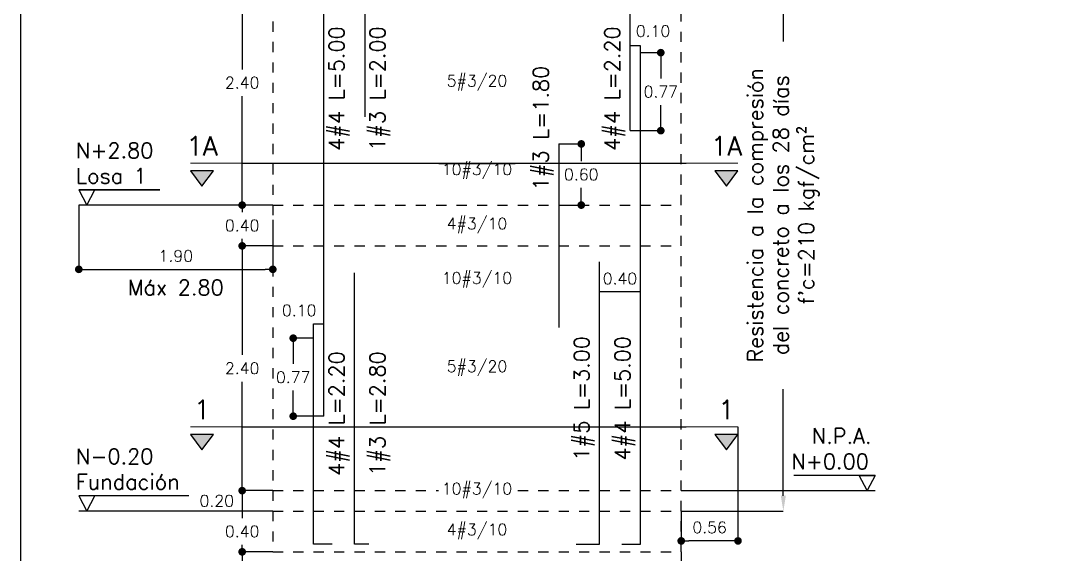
# Model space of a CAD drawing. Header units: millimetres. Extents: x 22.8 to 41.6, y 25.5 to 43.1.
# Drawn here: x 22.83 to 33, y 31.41 to 36.64 of the extents above; entities that cross this region are included whole.
import ezdxf
from ezdxf.enums import TextEntityAlignment as Align

# ---------------------------------------------------------------- set-up
doc = ezdxf.new("R2010")
doc.units = ezdxf.units.MM
doc.header["$LTSCALE"] = 0.01
doc.linetypes.add('DASHED2', pattern=[0.375, 0.25, -0.125])
for name, color, linetype in [('FC_BORDE COLUMNA', 6, 'DASHED2'), ('FC_COTAS', 1, 'Continuous'), ('FC_COTAS @ 75', 1, 'Continuous'), ('FC_INDICACIONES', 30, 'Continuous'), ('FC_INDICACIONES @ 75', 30, 'Continuous'), ('FC_PROYECCION', 6, 'DASHED2'), ('FC_R-140', 2, 'Continuous'), ('FC_R-60 @ 75', 11, 'Continuous'), ('FC_R-80', 11, 'Continuous'), ('FC_R-80 @ 75', 11, 'Continuous'), ('FC_REFUERZO', 5, 'Continuous')]:
    doc.layers.add(name, color=color, linetype=linetype)
doc.layers.add('FC_CAJON COLUMNAS', color=230, linetype='Continuous', plot=False)
doc.layers.add('FC_DEFPOINTS', color=250, linetype='Continuous', plot=False)
doc.styles.add('FC_TEXT', font='romans.shx', dxfattribs={"height": 0.002})
doc.styles.add('FC_TEXT1', font='romans.shx')
doc.dimstyles.new('FC_COTAS', dxfattribs={"dimtxt": 0.0015, "dimasz": 0.001, "dimexe": 0, "dimexo": 0, "dimgap": 0.001, "dimtad": 1, "dimtih": 1, "dimtoh": 1, "dimzin": 0, "dimdsep": 46, "dimtxsty": 'FC_TEXT1', "dimblk": 'DOT', "dimcen": 0.09, "dimclrd": 256, "dimclre": 256, "dimclrt": 256, "dimadec": 0, "dimazin": 0, "dimtfac": 1, "dimtix": 1, "dimtmove": 2, "dimatfit": 3, "dimfxl": 1.002, "dimtolj": 1, "dimtzin": 0, "dimlwd": -1, "dimarcsym": 0})

# ---------------------------------------------------------------- blocks, each defined once
blk = doc.blocks.new('_Dot')
at = {"color": 0, "linetype": 'ByBlock', "lineweight": -2}
blk.add_line((-0.5, 0), (-1, 0), dxfattribs=at)
at = {"color": 0, "linetype": 'ByBlock', "const_width": 0.5}
blk.add_lwpolyline([(-0.25, 0, 1), (0.25, 0, 1)], format="xyb", close=True, dxfattribs=at)
blk = doc.blocks.new('*D6')
at = {"layer": 'Defpoints', "color": 0, "ltscale": 0.6, "transparency": 16777216}
for p in [(24.999, 34.434), (25.299, 34.434), (25.299, 32.034)]:
    blk.add_point(p, dxfattribs=at)
at = {"layer": 'FC_COTAS', "lineweight": -2, "ltscale": 0.6, "transparency": 16777216}
for p, q in [((25.299, 34.434), (24.999, 34.434)), ((25.299, 32.034), (24.999, 32.034))]:
    blk.add_line(p, q, dxfattribs=at)
at = {"layer": 'FC_COTAS', "ltscale": 0.6, "transparency": 16777216}
for p, q in [((24.999, 34.359), (24.999, 33.365)), ((24.999, 32.109), (24.999, 33.102))]:
    blk.add_line(p, q, dxfattribs=at)
at = {"layer": 'FC_COTAS', "ltscale": 0.6, "transparency": 16777216, "xscale": 0.075, "yscale": 0.075, "zscale": 0.075}
for p, rotation in [((24.999, 34.434), 90), ((24.999, 32.034), 270)]:
    blk.add_blockref('_Dot', p, dxfattribs=dict(at, rotation=rotation))
at = {"layer": 'FC_COTAS', "ltscale": 0.6, "transparency": 16777216, "insert": (24.999, 33.234), "char_height": 0.1125, "attachment_point": 5, "style": 'FC_TEXT1'}
blk.add_mtext('\\A1;2.40', dxfattribs=at)
blk = doc.blocks.new('*D7')
at = {"layer": 'Defpoints', "color": 0, "ltscale": 0.6, "transparency": 16777216}
for p in [(24.999, 34.834), (25.299, 34.834), (25.299, 34.434)]:
    blk.add_point(p, dxfattribs=at)
at = {"layer": 'FC_COTAS', "lineweight": -2, "ltscale": 0.6, "transparency": 16777216}
for p, q in [((25.299, 34.834), (24.999, 34.834)), ((25.299, 34.434), (24.999, 34.434))]:
    blk.add_line(p, q, dxfattribs=at)
at = {"layer": 'FC_COTAS', "ltscale": 0.6, "transparency": 16777216}
for p, q in [((24.999, 34.834), (24.999, 34.765)), ((24.999, 34.434), (24.999, 34.502))]:
    blk.add_line(p, q, dxfattribs=at)
at = {"layer": 'FC_COTAS', "ltscale": 0.6, "transparency": 16777216, "insert": (24.999, 34.634), "char_height": 0.1125, "attachment_point": 5, "style": 'FC_TEXT1'}
blk.add_mtext('\\A1;0.40', dxfattribs=at)
blk = doc.blocks.new('*D8')
at = {"layer": 'Defpoints', "color": 0, "ltscale": 0.6, "transparency": 16777216}
for p in [(24.999, 37.234), (25.299, 37.234), (25.299, 34.834)]:
    blk.add_point(p, dxfattribs=at)
at = {"layer": 'FC_COTAS', "lineweight": -2, "ltscale": 0.6, "transparency": 16777216}
for p, q in [((25.299, 37.234), (24.999, 37.234)), ((25.299, 34.834), (24.999, 34.834))]:
    blk.add_line(p, q, dxfattribs=at)
at = {"layer": 'FC_COTAS', "ltscale": 0.6, "transparency": 16777216}
for p, q in [((24.999, 37.159), (24.999, 36.165)), ((24.999, 34.909), (24.999, 35.902))]:
    blk.add_line(p, q, dxfattribs=at)
at = {"layer": 'FC_COTAS', "ltscale": 0.6, "transparency": 16777216, "xscale": 0.075, "yscale": 0.075, "zscale": 0.075}
for p, rotation in [((24.999, 37.234), 90), ((24.999, 34.834), 270)]:
    blk.add_blockref('_Dot', p, dxfattribs=dict(at, rotation=rotation))
at = {"layer": 'FC_COTAS', "ltscale": 0.6, "transparency": 16777216, "insert": (24.999, 36.034), "char_height": 0.1125, "attachment_point": 5, "style": 'FC_TEXT1'}
blk.add_mtext('\\A1;2.40', dxfattribs=at)
blk = doc.blocks.new('*D10')
at = {"layer": 'Defpoints', "color": 0, "ltscale": 0.6, "transparency": 16777216}
for p in [(25.299, 32.034), (24.999, 31.834), (25.299, 31.834)]:
    blk.add_point(p, dxfattribs=at)
at = {"layer": 'FC_COTAS', "lineweight": -2, "ltscale": 0.6, "transparency": 16777216}
for p, q in [((25.299, 32.034), (24.999, 32.034)), ((25.299, 31.834), (24.999, 31.834))]:
    blk.add_line(p, q, dxfattribs=at)
at = {"layer": 'FC_COTAS', "ltscale": 0.6, "transparency": 16777216}
blk.add_line((24.999, 32.034), (24.999, 31.834), dxfattribs=at)
at = {"layer": 'FC_COTAS', "ltscale": 0.6, "transparency": 16777216, "insert": (24.75, 31.934), "char_height": 0.1125, "attachment_point": 5, "style": 'FC_TEXT1'}
blk.add_mtext('\\A1;0.20', dxfattribs=at)
blk = doc.blocks.new('*D11')
at = {"layer": 'Defpoints', "color": 0, "ltscale": 0.6, "transparency": 16777216}
for p in [(25.299, 31.834), (24.999, 31.434), (25.299, 31.434)]:
    blk.add_point(p, dxfattribs=at)
at = {"layer": 'FC_COTAS', "lineweight": -2, "ltscale": 0.6, "transparency": 16777216}
for p, q in [((25.299, 31.834), (24.999, 31.834)), ((25.299, 31.434), (24.999, 31.434))]:
    blk.add_line(p, q, dxfattribs=at)
at = {"layer": 'FC_COTAS', "ltscale": 0.6, "transparency": 16777216}
for p, q in [((24.999, 31.834), (24.999, 31.765)), ((24.999, 31.434), (24.999, 31.502))]:
    blk.add_line(p, q, dxfattribs=at)
at = {"layer": 'FC_COTAS', "ltscale": 0.6, "transparency": 16777216, "insert": (24.999, 31.634), "char_height": 0.1125, "attachment_point": 5, "style": 'FC_TEXT1'}
blk.add_mtext('\\A1;0.40', dxfattribs=at)
blk = doc.blocks.new('*D72')
at = {"layer": 'Defpoints', "color": 0, "ltscale": 0.6, "transparency": 16777216}
for p in [(29.299, 37.634), (30.299, 37.634), (29.299, 31.834)]:
    blk.add_point(p, dxfattribs=at)
at = {"layer": 'FC_COTAS', "lineweight": -2, "ltscale": 0.6, "transparency": 16777216}
for p, q in [((29.299, 37.634), (30.299, 37.634)), ((29.299, 31.834), (30.299, 31.834))]:
    blk.add_line(p, q, dxfattribs=at)
at = {"layer": 'FC_COTAS', "ltscale": 0.6, "transparency": 16777216}
for p, q in [((30.299, 37.484), (30.299, 36.437)), ((30.299, 31.984), (30.299, 33.03))]:
    blk.add_line(p, q, dxfattribs=at)
for points in [[(30.274, 37.484), (30.324, 37.484), (30.299, 37.634)], [(30.274, 31.984), (30.324, 31.984), (30.299, 31.834)]]:
    blk.add_solid(points, dxfattribs=at)
at = {"layer": 'FC_COTAS', "ltscale": 0.6, "transparency": 16777216, "insert": (30.299, 34.734), "char_height": 0.1125, "width": 3.28684, "attachment_point": 5, "rotation": 90, "style": 'FC_TEXT1'}
blk.add_mtext("\\A1;{\\H1.33333x;\\C11;Resistencia a la compresión del concreto a los 28 días\\Pf'c=210 kgf/cm²\\C256; }", dxfattribs=at)
blk = doc.blocks.new('*D12')
at = {"layer": 'Defpoints', "color": 0, "ltscale": 0.6, "transparency": 16777216}
for p in [(25.699, 33.529), (25.499, 32.764), (25.799, 32.764)]:
    blk.add_point(p, dxfattribs=at)
at = {"layer": 'FC_COTAS', "lineweight": -2, "ltscale": 0.6, "transparency": 16777216}
for p, q in [((25.699, 33.529), (25.499, 33.529)), ((25.799, 32.764), (25.499, 32.764))]:
    blk.add_line(p, q, dxfattribs=at)
at = {"layer": 'FC_COTAS', "ltscale": 0.6, "transparency": 16777216}
for p, q in [((25.499, 33.454), (25.499, 33.277)), ((25.499, 32.839), (25.499, 33.015))]:
    blk.add_line(p, q, dxfattribs=at)
at = {"layer": 'FC_COTAS', "ltscale": 0.6, "transparency": 16777216, "xscale": 0.075, "yscale": 0.075, "zscale": 0.075}
for p, rotation in [((25.499, 33.529), 90), ((25.499, 32.764), 270)]:
    blk.add_blockref('_Dot', p, dxfattribs=dict(at, rotation=rotation))
at = {"layer": 'FC_COTAS', "ltscale": 0.6, "transparency": 16777216, "insert": (25.499, 33.146), "char_height": 0.1125, "attachment_point": 5, "style": 'FC_TEXT1'}
blk.add_mtext('\\A1;0.77', dxfattribs=at)
blk = doc.blocks.new('*D13')
at = {"layer": 'Defpoints', "color": 0, "ltscale": 0.6, "transparency": 16777216}
for p in [(28.899, 36.329), (28.799, 35.564), (29.099, 35.564)]:
    blk.add_point(p, dxfattribs=at)
at = {"layer": 'FC_COTAS', "lineweight": -2, "ltscale": 0.6, "transparency": 16777216}
for p, q in [((28.899, 36.329), (29.099, 36.329)), ((28.799, 35.564), (29.099, 35.564))]:
    blk.add_line(p, q, dxfattribs=at)
at = {"layer": 'FC_COTAS', "ltscale": 0.6, "transparency": 16777216}
for p, q in [((29.099, 36.254), (29.099, 36.077)), ((29.099, 35.639), (29.099, 35.815))]:
    blk.add_line(p, q, dxfattribs=at)
at = {"layer": 'FC_COTAS', "ltscale": 0.6, "transparency": 16777216, "xscale": 0.075, "yscale": 0.075, "zscale": 0.075}
for p, rotation in [((29.099, 36.329), 90), ((29.099, 35.564), 270)]:
    blk.add_blockref('_Dot', p, dxfattribs=dict(at, rotation=rotation))
at = {"layer": 'FC_COTAS', "ltscale": 0.6, "transparency": 16777216, "insert": (29.099, 35.946), "char_height": 0.1125, "attachment_point": 5, "style": 'FC_TEXT1'}
blk.add_mtext('\\A1;0.77', dxfattribs=at)
blk = doc.blocks.new('*D14')
at = {"layer": 'Defpoints', "color": 0, "ltscale": 0.6, "transparency": 16777216}
for p in [(28.099, 35.434), (28.099, 34.834), (28.32, 34.834)]:
    blk.add_point(p, dxfattribs=at)
at = {"layer": 'FC_COTAS', "lineweight": -2, "ltscale": 0.6, "transparency": 16777216}
for p, q in [((28.099, 35.434), (28.32, 35.434)), ((28.099, 34.834), (28.32, 34.834))]:
    blk.add_line(p, q, dxfattribs=at)
at = {"layer": 'FC_COTAS', "ltscale": 0.6, "transparency": 16777216}
for p, q in [((28.32, 35.359), (28.32, 35.265)), ((28.32, 34.909), (28.32, 35.002))]:
    blk.add_line(p, q, dxfattribs=at)
at = {"layer": 'FC_COTAS', "ltscale": 0.6, "transparency": 16777216, "xscale": 0.075, "yscale": 0.075, "zscale": 0.075}
for p, rotation in [((28.32, 35.434), 90), ((28.32, 34.834), 270)]:
    blk.add_blockref('_Dot', p, dxfattribs=dict(at, rotation=rotation))
at = {"layer": 'FC_COTAS', "ltscale": 0.6, "transparency": 16777216, "insert": (28.32, 35.134), "char_height": 0.1125, "attachment_point": 5, "style": 'FC_TEXT1'}
blk.add_mtext('\\A1;0.60', dxfattribs=at)
blk = doc.blocks.new('*U15')
at = {"ltscale": 0.9, "const_width": 0.0002}
blk.add_lwpolyline([(-0.01093, 0.002), (-0.02533, 0.002)], dxfattribs=at)
at = {"ltscale": 0.9}
blk.add_lwpolyline([(-0.02429, 0), (-0.02325, 0.002), (-0.02533, 0.002)], close=True, dxfattribs=at)
blk.add_lwpolyline([(0, 0), (-0.02533, 0)], dxfattribs=at)
at = {"layer": 'FC_R-80', "lineweight": 25, "style": 'FC_TEXT1'}
blk.add_attdef('N+00.00_001', (-0.02571, 0.00282), '', height=0.002, dxfattribs=at)
blk = doc.blocks.new('*U16')
at = {"ltscale": 0.9, "const_width": 0.0002}
blk.add_lwpolyline([(-0.01473, 0.002), (-0.02533, 0.002)], dxfattribs=at)
at = {"ltscale": 0.9}
blk.add_lwpolyline([(-0.02429, 0), (-0.02325, 0.002), (-0.02533, 0.002)], close=True, dxfattribs=at)
blk.add_lwpolyline([(0, 0), (-0.02533, 0)], dxfattribs=at)
at = {"layer": 'FC_R-80', "lineweight": 25, "style": 'FC_TEXT1'}
blk.add_attdef('N+00.00_001', (-0.02571, 0.00282), '', height=0.002, dxfattribs=at)
blk = doc.blocks.new('*U17')
h = blk.add_hatch(color=256)
h.dxf.hatch_style = 1
h.paths.add_polyline_path([(-0.02307, -0.0055), (-0.02607, -0.0055), (-0.02457, -0.0075)])
h.paths.add_polyline_path([(0.04542, -0.0055), (0.04242, -0.0055), (0.04392, -0.0075)])
at = {"const_width": 0.00015}
for points in [[(-0.02607, -0.0045), (-0.01932, -0.0045)], [(0.04542, -0.0045), (0.03868, -0.0045)]]:
    blk.add_lwpolyline(points, dxfattribs=at)
for points in [[(-0.02307, -0.0055), (-0.02607, -0.0055), (-0.02457, -0.0075)], [(0.04542, -0.0055), (0.04242, -0.0055), (0.04392, -0.0075)]]:
    blk.add_lwpolyline(points, close=True)
at = {"layer": 'FC_DEFPOINTS', "transparency": 33554457}
blk.add_lwpolyline([(-0.01932, -0.0045), (0.03868, -0.0045)], dxfattribs=at)
at = {"layer": 'FC_DEFPOINTS', "ltscale": 1.5, "transparency": 33554457}
blk.add_lwpolyline([(-0.01932, -0.0045), (0.03868, -0.0045)], dxfattribs=at)
at = {"layer": 'FC_R-140', "style": 'FC_TEXT1'}
for tag, p in [('X', (-0.02457, -0.00225)), ("X'", (0.04392, -0.00225))]:
    blk.add_attdef(tag, text='', height=0.0025, dxfattribs=at).set_placement(p, align=Align.MIDDLE_CENTER)
blk = doc.blocks.new('*D32')
at = {"layer": 'Defpoints', "color": 0, "ltscale": 0.6, "transparency": 16777216}
for p in [(25.299, 31.434), (24.999, 30.434), (25.299, 30.434)]:
    blk.add_point(p, dxfattribs=at)
at = {"layer": 'FC_INDICACIONES', "lineweight": -2, "ltscale": 0.6, "transparency": 16777216}
for p, q in [((25.299, 31.434), (24.999, 31.434)), ((25.299, 30.434), (24.999, 30.434))]:
    blk.add_line(p, q, dxfattribs=at)
at = {"layer": 'FC_INDICACIONES', "ltscale": 0.6, "transparency": 16777216}
for p, q in [((24.999, 31.359), (24.999, 31.065)), ((24.999, 30.509), (24.999, 30.802))]:
    blk.add_line(p, q, dxfattribs=at)
at = {"layer": 'FC_INDICACIONES', "ltscale": 0.6, "transparency": 16777216, "xscale": 0.075, "yscale": 0.075, "zscale": 0.075}
for p, rotation in [((24.999, 31.434), 90), ((24.999, 30.434), 270)]:
    blk.add_blockref('_Dot', p, dxfattribs=dict(at, rotation=rotation))
at = {"layer": 'FC_INDICACIONES', "ltscale": 0.6, "transparency": 16777216, "insert": (24.999, 30.934), "char_height": 0.1125, "attachment_point": 5, "style": 'FC_TEXT1'}
blk.add_mtext('\\A1;1.00', dxfattribs=at)
blk = doc.blocks.new('*D33')
at = {"layer": 'Defpoints', "color": 0, "ltscale": 0.6, "transparency": 16777216}
for p in [(28.499, 33.982), (28.499, 33.796), (28.899, 33.796)]:
    blk.add_point(p, dxfattribs=at)
at = {"layer": 'FC_INDICACIONES', "lineweight": -2, "ltscale": 0.6, "transparency": 16777216}
for p, q in [((28.499, 33.796), (28.499, 33.982)), ((28.899, 33.796), (28.899, 33.982))]:
    blk.add_line(p, q, dxfattribs=at)
at = {"layer": 'FC_INDICACIONES', "ltscale": 0.6, "transparency": 16777216}
blk.add_line((28.899, 33.982), (28.499, 33.982), dxfattribs=at)
at = {"layer": 'FC_INDICACIONES', "ltscale": 0.6, "transparency": 16777216, "insert": (28.699, 34.114), "char_height": 0.1125, "attachment_point": 5, "style": 'FC_TEXT1'}
blk.add_mtext('\\A1;0.40', dxfattribs=at)
blk = doc.blocks.new('*D35')
at = {"layer": 'Defpoints', "color": 0, "ltscale": 0.6, "transparency": 16777216}
for p in [(23.399, 34.834), (25.299, 34.688), (25.299, 34.204)]:
    blk.add_point(p, dxfattribs=at)
at = {"layer": 'FC_INDICACIONES', "lineweight": -2, "ltscale": 0.6, "transparency": 16777216}
for p, q in [((23.399, 34.834), (23.399, 34.204)), ((25.299, 34.688), (25.299, 34.204))]:
    blk.add_line(p, q, dxfattribs=at)
at = {"layer": 'FC_INDICACIONES', "ltscale": 0.6, "transparency": 16777216}
blk.add_line((23.474, 34.204), (25.224, 34.204), dxfattribs=at)
at = {"layer": 'FC_INDICACIONES', "ltscale": 0.6, "transparency": 16777216, "xscale": 0.075, "yscale": 0.075, "zscale": 0.075, "rotation": 180}
blk.add_blockref('_Dot', (23.399, 34.204), dxfattribs=at)
at = {"layer": 'FC_INDICACIONES', "ltscale": 0.6, "transparency": 16777216, "xscale": 0.075, "yscale": 0.075, "zscale": 0.075}
blk.add_blockref('_Dot', (25.299, 34.204), dxfattribs=at)
at = {"layer": 'FC_INDICACIONES', "ltscale": 0.6, "transparency": 16777216, "insert": (24.349, 34.336), "char_height": 0.1125, "attachment_point": 5, "style": 'FC_TEXT1'}
blk.add_mtext('\\A1;1.90', dxfattribs=at)
blk = doc.blocks.new('*D46')
at = {"layer": 'Defpoints', "color": 0, "ltscale": 0.6, "transparency": 16777216}
for p in [(25.799, 33.67), (25.799, 33.576), (25.699, 33.529)]:
    blk.add_point(p, dxfattribs=at)
at = {"layer": 'FC_INDICACIONES', "lineweight": -2, "ltscale": 0.6, "transparency": 16777216}
for p, q in [((25.699, 33.529), (25.699, 33.67)), ((25.799, 33.576), (25.799, 33.67))]:
    blk.add_line(p, q, dxfattribs=at)
at = {"layer": 'FC_INDICACIONES', "ltscale": 0.6, "transparency": 16777216}
blk.add_line((25.699, 33.67), (25.799, 33.67), dxfattribs=at)
at = {"layer": 'FC_INDICACIONES', "ltscale": 0.6, "transparency": 16777216, "insert": (25.557, 33.801), "char_height": 0.1125, "attachment_point": 5, "style": 'FC_TEXT1'}
blk.add_mtext('\\A1;0.10', dxfattribs=at)
blk = doc.blocks.new('*D47')
at = {"layer": 'Defpoints', "color": 0, "ltscale": 0.6, "transparency": 16777216}
for p in [(28.799, 36.397), (28.799, 36.311), (28.899, 36.329)]:
    blk.add_point(p, dxfattribs=at)
at = {"layer": 'FC_INDICACIONES', "lineweight": -2, "ltscale": 0.6, "transparency": 16777216}
for p, q in [((28.799, 36.311), (28.799, 36.397)), ((28.899, 36.329), (28.899, 36.397))]:
    blk.add_line(p, q, dxfattribs=at)
at = {"layer": 'FC_INDICACIONES', "ltscale": 0.6, "transparency": 16777216}
blk.add_line((28.899, 36.397), (28.799, 36.397), dxfattribs=at)
at = {"layer": 'FC_INDICACIONES', "ltscale": 0.6, "transparency": 16777216, "insert": (29.023, 36.54), "char_height": 0.1125, "attachment_point": 5, "style": 'FC_TEXT1'}
blk.add_mtext('\\A1;0.10', dxfattribs=at)
blk = doc.blocks.new('*D58')
at = {"layer": 'Defpoints', "color": 0, "ltscale": 0.6, "transparency": 16777216}
for p in [(29.855, 32.659), (29.299, 31.834), (29.299, 31.541)]:
    blk.add_point(p, dxfattribs=at)
at = {"layer": 'FC_INDICACIONES', "lineweight": -2, "ltscale": 0.6, "transparency": 16777216}
for p, q in [((29.855, 32.659), (29.855, 31.541)), ((29.299, 31.834), (29.299, 31.541))]:
    blk.add_line(p, q, dxfattribs=at)
at = {"layer": 'FC_INDICACIONES', "ltscale": 0.6, "transparency": 16777216}
blk.add_line((29.78, 31.541), (29.374, 31.541), dxfattribs=at)
at = {"layer": 'FC_INDICACIONES', "ltscale": 0.6, "transparency": 16777216, "xscale": 0.075, "yscale": 0.075, "zscale": 0.075, "rotation": 180}
blk.add_blockref('_Dot', (29.299, 31.541), dxfattribs=at)
at = {"layer": 'FC_INDICACIONES', "ltscale": 0.6, "transparency": 16777216, "xscale": 0.075, "yscale": 0.075, "zscale": 0.075}
blk.add_blockref('_Dot', (29.855, 31.541), dxfattribs=at)
at = {"layer": 'FC_INDICACIONES', "ltscale": 0.6, "transparency": 16777216, "insert": (29.577, 31.673), "char_height": 0.1125, "attachment_point": 5, "style": 'FC_TEXT1'}
blk.add_mtext('\\A1;0.56', dxfattribs=at)
blk = doc.blocks.new('*U88')
at = {"ltscale": 0.9, "const_width": 0.0002}
blk.add_lwpolyline([(0.01469, 0.002), (0.02533, 0.002)], dxfattribs=at)
at = {"ltscale": 0.9}
blk.add_lwpolyline([(0.02429, 0), (0.02325, 0.002), (0.02533, 0.002)], close=True, dxfattribs=at)
blk.add_lwpolyline([(0, 0), (0.02533, 0)], dxfattribs=at)
at = {"layer": 'FC_R-80', "lineweight": 25, "style": 'FC_TEXT1'}
blk.add_attdef('N+00.00_001', (0.01248, 0.00282), '', height=0.002, dxfattribs=at)

msp = doc.modelspace()

# ---------------------------------------------------------------- linework, layer by layer
at = {"layer": 'FC_BORDE COLUMNA', "ltscale": 0.6}
msp.add_lwpolyline([(25.299, 31.434), (29.299, 31.434), (29.299, 37.634), (25.299, 37.634)], close=True, dxfattribs=at)
for points in [[(25.299, 34.834), (29.299, 34.834)], [(25.299, 34.434), (29.299, 34.434)], [(25.299, 32.034), (29.299, 32.034)], [(25.299, 31.834), (29.299, 31.834)]]:
    msp.add_lwpolyline(points, dxfattribs=at)
at = {"layer": 'FC_PROYECCION', "ltscale": 0.6}
msp.add_lwpolyline([(25.299, 30.434), (25.299, 31.434), (29.299, 31.434), (29.299, 30.434)], close=True, dxfattribs=at)
at = {"layer": 'FC_REFUERZO', "ltscale": 0.6}
for points in [[(25.799, 32.764), (25.799, 37.584), (25.979, 37.584)], [(26.339, 37.559), (26.199, 37.559), (26.199, 35.699)], [(28.799, 35.564), (28.799, 37.584), (28.619, 37.584)], [(28.719, 31.509), (28.899, 31.509), (28.899, 36.329)], [(28.099, 35.434), (28.099, 33.634)], [(28.269, 31.509), (28.499, 31.509), (28.499, 34.279)], [(26.239, 31.509), (26.099, 31.509), (26.099, 34.169)], [(25.879, 31.509), (25.699, 31.509), (25.699, 33.529)]]:
    msp.add_lwpolyline(points, dxfattribs=at)

# ---------------------------------------------------------------- block references
at = {"layer": 'FC_COTAS'}
ref = msp.add_blockref('*U16', (25.299, 34.834), dxfattribs=dict(at, xscale=75, yscale=75, zscale=75))
ref.add_attrib('N+00.00_001', 'N+2.80', (23.371, 35.295), dxfattribs={"layer": 'FC_R-80', "lineweight": 25, "height": 0.15, "style": 'FC_TEXT1'})
ref.add_attrib('N+00.00_002', 'Losa 1', (23.371, 35.045), dxfattribs={"layer": 'FC_R-80', "lineweight": 25, "height": 0.15, "style": 'FC_TEXT1'})
at = {"layer": 'FC_COTAS', "xscale": 75, "yscale": 75, "zscale": 75}
msp.add_blockref('*U17', (26.448, 32.997), dxfattribs=at).add_auto_attribs({"X'": '1', 'X': '1'})
at = {"layer": 'FC_COTAS'}
ref = msp.add_blockref('*U88', (29.299, 32.034), dxfattribs=dict(at, xscale=75, yscale=75, zscale=75))
ref.add_attrib('N+00.00_001', 'N.P.A.', (30.578, 32.495), dxfattribs={"layer": 'FC_R-80', "lineweight": 25, "height": 0.15, "style": 'FC_TEXT1'})
ref.add_attrib('N+00.00_002', 'N+0.00', (30.378, 32.245), dxfattribs={"layer": 'FC_R-80', "lineweight": 25, "height": 0.15, "style": 'FC_TEXT1'})
ref = msp.add_blockref('*U15', (25.299, 31.834), dxfattribs=dict(at, xscale=75, yscale=75, zscale=75))
ref.add_attrib('N+00.00_001', 'N-0.20', (23.371, 32.295), dxfattribs={"layer": 'FC_R-80', "lineweight": 25, "height": 0.15, "style": 'FC_TEXT1'})
ref.add_attrib('N+00.00_002', 'Fundación', (23.371, 32.045), dxfattribs={"layer": 'FC_R-80', "lineweight": 25, "height": 0.15, "style": 'FC_TEXT1'})

# ---------------------------------------------------------------- texts
at = {"layer": 'FC_INDICACIONES @ 75', "insert": (24.349, 34.026), "char_height": 0.15, "width": 1.05864, "attachment_point": 5, "style": 'FC_TEXT'}
msp.add_mtext('Máx 2.80', dxfattribs=at)
at = {"layer": 'FC_R-80 @ 75', "char_height": 0.15, "attachment_point": 5, "rotation": 90, "style": 'FC_TEXT'}
for s, insert, width in [('4#4 L=5.00', (25.949, 35.976), 1.4281), ('1#3 L=2.00', (26.349, 35.976), 1.4281), ('4#4 L=2.20', (28.649, 35.976), 1.4281), ('1#3 L=1.80', (27.949, 35.589), 1.37293), ('1#5 L=3.00', (28.349, 32.939), 1.37293), ('4#4 L=5.00', (28.749, 32.939), 1.37293), ('4#4 L=2.20', (25.949, 32.789), 1.4281), ('1#3 L=2.80', (26.349, 32.789), 1.4281)]:
    msp.add_mtext(s, dxfattribs=dict(at, insert=insert, width=width))

# ---------------------------------------------------------------- dimensions: what is measured, and where the dimension line sits
at = {"layer": 'FC_COTAS @ 75', "ltscale": 0.6}
dim = msp.add_linear_dim(base=(30.299, 37.634), p1=(29.299, 31.834), p2=(29.299, 37.634), angle=90, text="{\\H1.33333x;\\C11;Resistencia a la compresión del concreto a los 28 días\\Pf'c=210 kgf/cm²\\C256; }", dimstyle='FC_COTAS', override={"dimscale": 75, "dimasz": 0.002, "dimsah": 1, "dimtix": 1, "dimtofl": 1, "dimtmove": 2, "dimatfit": 3}, dxfattribs=at)
dim.commit()
dim.dimension.update_dxf_attribs({"geometry": '*D72', "text_midpoint": (30.299, 34.734), "text_rotation": 90})
for base, p1, p2, picture, middle in [((24.999, 37.234), (25.299, 34.834), (25.299, 37.234), '*D8', (24.999, 36.034)), ((29.099195908, 35.56350492), (28.899195908, 36.32850492), (28.799195908, 35.56350492), '*D13', (29.099195908, 35.94600492)), ((28.32, 34.834), (28.099, 35.434), (28.099, 34.834), '*D14', (28.32, 35.134)), ((24.999, 34.834), (25.299, 34.434), (25.299, 34.834), '*D7', (24.999, 34.634)), ((24.999, 34.434), (25.299, 32.034), (25.299, 34.434), '*D6', (24.999, 33.234)), ((25.499195908, 32.76350492), (25.699195908, 33.52850492), (25.799195908, 32.76350492), '*D12', (25.499195908, 33.14600492)), ((24.999, 31.434), (25.299, 31.834), (25.299, 31.434), '*D11', (24.999, 31.634))]:
    dim = msp.add_linear_dim(base=base, p1=p1, p2=p2, angle=90, dimstyle='FC_COTAS', override={"dimscale": 75, "dimtix": 1, "dimtofl": 1, "dimtmove": 2, "dimatfit": 3}, dxfattribs=at)
    dim.commit()
    dim.dimension.update_dxf_attribs({"geometry": picture, "text_midpoint": middle})
dim = msp.add_linear_dim(base=(24.999, 31.834), p1=(25.299, 32.034), p2=(25.299, 31.834), angle=90, dimstyle='FC_COTAS', override={"dimscale": 75, "dimtix": 1, "dimtofl": 1, "dimtmove": 2, "dimatfit": 3}, dxfattribs=at)
dim.commit()
dim.dimension.update_dxf_attribs({"geometry": '*D10', "text_midpoint": (24.75, 31.934), "dimtype": 128})
at = {"layer": 'FC_INDICACIONES @ 75', "ltscale": 0.6}
for base, p1, p2, picture, middle in [((28.799, 36.397), (28.899, 36.329), (28.799, 36.311), '*D47', (29.023, 36.54)), ((25.799, 33.67), (25.699, 33.529), (25.799, 33.576), '*D46', (25.557, 33.801))]:
    dim = msp.add_linear_dim(base=base, p1=p1, p2=p2, dimstyle='FC_COTAS', override={"dimscale": 75, "dimtix": 1, "dimtofl": 1, "dimtmove": 2, "dimatfit": 3}, dxfattribs=at)
    dim.commit()
    dim.dimension.update_dxf_attribs({"geometry": picture, "text_midpoint": middle, "dimtype": 128})
for base, p1, p2, picture, middle in [((25.299, 34.204), (23.399, 34.834), (25.299, 34.688), '*D35', (24.349, 34.336)), ((28.499, 33.982), (28.899, 33.796), (28.499, 33.796), '*D33', (28.699, 34.114)), ((29.299, 31.541), (29.855, 32.659), (29.299, 31.834), '*D58', (29.577, 31.673))]:
    dim = msp.add_linear_dim(base=base, p1=p1, p2=p2, dimstyle='FC_COTAS', override={"dimscale": 75, "dimtix": 1, "dimtofl": 1, "dimtmove": 2, "dimatfit": 3}, dxfattribs=at)
    dim.commit()
    dim.dimension.update_dxf_attribs({"geometry": picture, "text_midpoint": middle})
dim = msp.add_linear_dim(base=(24.999, 30.434), p1=(25.299, 31.434), p2=(25.299, 30.434), angle=90, dimstyle='FC_COTAS', override={"dimscale": 75, "dimtix": 1, "dimtofl": 1, "dimtmove": 2, "dimatfit": 3}, dxfattribs=at)
dim.commit()
dim.dimension.update_dxf_attribs({"geometry": '*D32', "text_midpoint": (24.999, 30.934)})

# ---------------------------------------------------------------- next in the draw order: texts
at = {"layer": 'FC_R-60 @ 75', "char_height": 0.1125, "width": 0.75112, "attachment_point": 5, "style": 'FC_TEXT', "bg_fill": 3, "box_fill_scale": 1, "bg_fill_color": 256, "bg_fill_transparency": 0}
for s, insert in [('5#3/20', (27.299, 36.034)), ('10#3/10', (27.299, 35.167)), ('4#3/10', (27.299, 34.634)), ('10#3/10', (27.299, 34.1)), ('5#3/20', (27.299, 33.234)), ('10#3/10', (27.299, 32.034)), ('4#3/10', (27.299, 31.634))]:
    msp.add_mtext(s, dxfattribs=dict(at, insert=insert))

# ---------------------------------------------------------------- next in the draw order: linework, layer by layer
at = {"layer": 'FC_CAJON COLUMNAS'}
msp.add_lwpolyline([(22.831, 41.851), (41.602, 41.851), (41.602, 27.796), (22.831, 27.796)], close=True, dxfattribs=at)

# ---------------------------------------------------------------- next in the draw order: block references
at = {"layer": 'FC_COTAS', "xscale": 75, "yscale": 75, "zscale": 75}
msp.add_blockref('*U17', (26.448, 35.583), dxfattribs=at).add_auto_attribs({"X'": '1A', 'X': '1A'})

doc.saveas('drawing.dxf')
